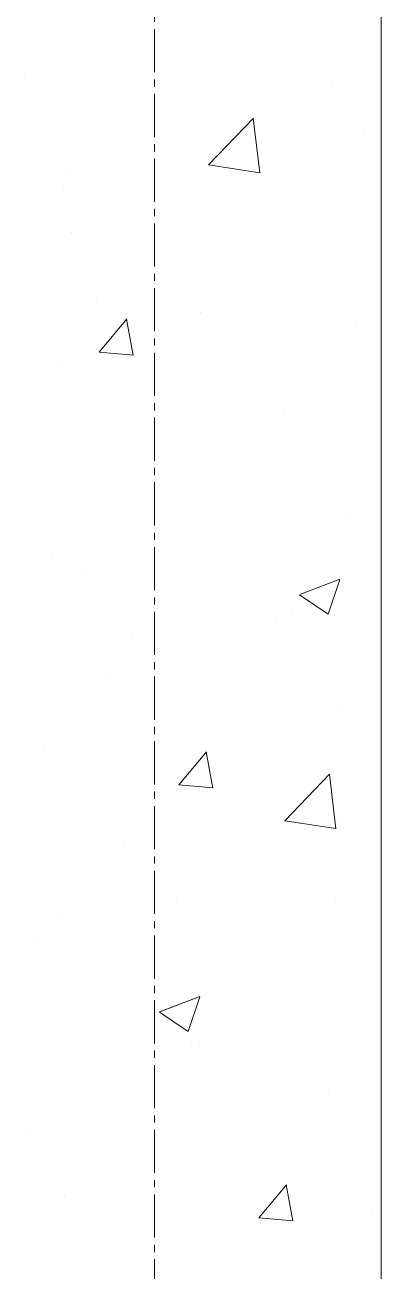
# Model space of a CAD drawing. Header units: millimetres. Extents: x 470010 to 1231400, y -134005 to 421770.
# Drawn here: x 806465 to 806623, y 170264 to 170814 of the extents above; entities that cross this region are included whole.
import ezdxf
from ezdxf.enums import TextEntityAlignment as Align

# ---------------------------------------------------------------- set-up
doc = ezdxf.new("R2010")
doc.units = ezdxf.units.MM
doc.linetypes.add('CENTER2', pattern=[28.575, 19.05, -3.175, 3.175, -3.175])
doc.layers.get('Defpoints').update_dxf_attribs({"color": 140})
doc.layers.add('АР_Стены ПЕНОблок', color=52, linetype='Continuous', lineweight=20)
doc.layers.add('АР_Штриховка', color=8, linetype='Continuous', lineweight=0)
doc.layers.add('РД_Оси_100', color=7, linetype='Continuous', lineweight=0, true_color=0x525252)
doc.styles.add('style1', font='ARIALN.TTF')

# ---------------------------------------------------------------- blocks, each defined once
blk = doc.blocks.new('СОШ_2200_АР_ОСИ_М100_28.05.24')
at = {"layer": 'РД_Оси_100', "color": 251, "linetype": 'CENTER2', "true_color": 0x636466}
blk.add_line((0, -6155), (0, 139938.679), dxfattribs=at)
blk = doc.blocks.new('A$C9108343f')
at = {"layer": 'АР_Стены ПЕНОблок', "color": 18, "linetype": 'Continuous', "lineweight": 20, "true_color": 0x000000}
blk.add_line((140904.09, 237679.49), (140904.09, 313879.49), dxfattribs=at)
at = {"layer": 'АР_Штриховка', "color": 18, "linetype": 'Continuous', "lineweight": 0, "true_color": 0x000000}
for p, q in [((140746.88, 271158.75), (140746.88, 271158.75)), ((140882.47, 271153.02), (140882.47, 271153.02)), ((140827.94, 271118.94), (140847.72, 271139.56)), ((140850.5, 271115.43), (140847.69, 271139.56)), ((140896.51, 271133.76), (140896.51, 271133.76)), ((140827.92, 271118.98), (140850.51, 271115.48)), ((140764.59, 271114.71), (140764.59, 271114.71)), ((140763.73, 271109.61), (140763.73, 271109.61)), ((140767.45, 271088.99), (140767.45, 271088.99)), ((140778.38, 271058.03), (140778.38, 271058.03)), ((140824.6, 271053.84), (140824.6, 271053.84)), ((140779.6, 271036.36), (140791.85, 271050.95)), ((140794.61, 271034.99), (140791.68, 271050.91)), ((140893.42, 271049.2), (140893.42, 271049.2)), ((140779.6, 271036.35), (140794.79, 271035.02)), ((140761.5, 271030.16), (140761.5, 271030.16)), ((140861.05, 271009.92), (140861.05, 271009.92)), ((140890.33, 270964.65), (140890.33, 270964.65)), ((140758.41, 270945.6), (140758.41, 270945.6)), ((140773.47, 270939.52), (140773.47, 270939.52)), ((140868.16, 270929.34), (140885.94, 270936.17)), ((140880.71, 270920.62), (140885.86, 270935.97)), ((140868.07, 270929.14), (140880.7, 270920.62)), ((140864.51, 270922.51), (140864.51, 270922.51)), ((140857.81, 270918.12), (140857.81, 270918.12)), ((140794.23, 270909.74), (140794.23, 270909.74)), ((140782.47, 270894.12), (140782.47, 270894.12)), ((140887.25, 270880.09), (140887.25, 270880.09)), ((140755.32, 270861.05), (140755.32, 270861.05)), ((140814.85, 270845.3), (140827.09, 270859.9)), ((140829.86, 270843.93), (140826.92, 270859.85)), ((140861.61, 270829.47), (140881.39, 270850.09)), ((140884.17, 270825.97), (140881.37, 270850.09)), ((140814.85, 270845.29), (140830.03, 270843.97)), ((140861.59, 270829.51), (140884.18, 270826.01)), ((140887.19, 270830.6), (140887.19, 270830.6)), ((140790.99, 270817.93), (140790.99, 270817.93)), ((140813.98, 270793.4), (140813.98, 270793.4)), ((140884.16, 270795.54), (140884.16, 270795.54)), ((140762.99, 270787.97), (140762.99, 270787.97)), ((140752.23, 270776.49), (140752.23, 270776.49)), ((140806.36, 270745.15), (140824.14, 270751.98)), ((140818.91, 270736.43), (140824.06, 270751.78)), ((140806.27, 270744.96), (140818.9, 270736.43)), ((140823.85, 270732.2), (140823.85, 270732.2)), ((140820.37, 270730.42), (140820.37, 270730.42)), ((140881.07, 270710.98), (140881.07, 270710.98)), ((140749.14, 270691.94), (140749.14, 270691.94)), ((140850.09, 270654.25), (140862.34, 270668.84)), ((140865.1, 270652.88), (140862.16, 270668.8)), ((140764.51, 270663.6), (140764.51, 270663.6)), ((140900.1, 270657.87), (140900.1, 270657.87)), ((140850.09, 270654.24), (140865.27, 270652.91))]:
    blk.add_line(p, q, dxfattribs=at)
at = {"layer": 'РД_Оси_100'}
blk.add_blockref('СОШ_2200_АР_ОСИ_М100_28.05.24', (140804.09, 223079.49), dxfattribs=at)
at = {"layer": 'Defpoints', "color": 18, "true_color": 0x000000, "style": 'style1'}
for p in [(143949.34, 316089.12), (143974.98, 281639.5), (143890.4, 273244.71), (143839.99, 264276.81), (143967.75, 254892.38), (12251.96, 104178.14), (12382.58, 96023.14)]:
    blk.add_attdef('АР-ПОМЕЩЕНИЕ:НАИМЕНОВАНИЕ', text='', height=100, dxfattribs=at).set_placement(p, align=Align.MIDDLE)
at = {"layer": 'Defpoints', "color": 18, "true_color": 0x000000, "style": 'style1', "flags": 8}
for p in [(143951.3, 279099.09), (143848.34, 269251.11), (143875.33, 260094.25), (144049.74, 250824.7), (163419.28, 238153.36), (155897.46, 237965.97), (183037.2, 237965.97), (143342.94, 237876.19)]:
    blk.add_attdef('АР-ПОМЕЩЕНИЕ:НАИМЕНОВАНИЕ', text='', height=100, dxfattribs=at).set_placement(p, align=Align.MIDDLE)

msp = doc.modelspace()

# ---------------------------------------------------------------- linework, layer by layer
at = {"layer": 'АР_Стены ПЕНОблок', "color": 18, "linetype": 'Continuous', "lineweight": 20, "true_color": 0x000000}
msp.add_line((806622.706, 137313.251), (806622.706, 213513.251), dxfattribs=at)
at = {"layer": 'АР_Штриховка', "color": 18, "linetype": 'Continuous', "lineweight": 0, "true_color": 0x000000}
for p, q in [((806546.548, 170752.698), (806566.332, 170773.317)), ((806569.112, 170749.192), (806566.306, 170773.314)), ((806546.529, 170752.739), (806569.119, 170749.235)), ((806498.217, 170670.118), (806510.462, 170684.711)), ((806513.225, 170668.748), (806510.288, 170684.669)), ((806498.216, 170670.108), (806513.398, 170668.78)), ((806586.771, 170563.1), (806604.556, 170569.927)), ((806599.324, 170554.378), (806604.474, 170569.727)), ((806586.681, 170562.902), (806599.316, 170554.38)), ((806533.461, 170479.061), (806545.706, 170493.655)), ((806548.468, 170477.691), (806545.531, 170493.612)), ((806580.223, 170463.23), (806600.006, 170483.848)), ((806602.786, 170459.723), (806599.98, 170483.845)), ((806533.46, 170479.051), (806548.642, 170477.723)), ((806580.203, 170463.271), (806602.793, 170459.767)), ((806524.969, 170378.912), (806542.754, 170385.739)), ((806537.522, 170370.19), (806542.672, 170385.539)), ((806524.879, 170378.714), (806537.514, 170370.192)), ((806568.704, 170288.005), (806580.949, 170302.598)), ((806583.711, 170286.634), (806580.774, 170302.555)), ((806568.703, 170287.995), (806583.885, 170286.666))]:
    msp.add_line(p, q, dxfattribs=at)

# ---------------------------------------------------------------- block references
msp.add_blockref('A$C9108343f', (665718.612, -100366.242))
at = {"layer": 'РД_Оси_100'}
msp.add_blockref('СОШ_2200_АР_ОСИ_М100_28.05.24', (806522.706, 122713.251), dxfattribs=at)

doc.saveas('drawing.dxf')
